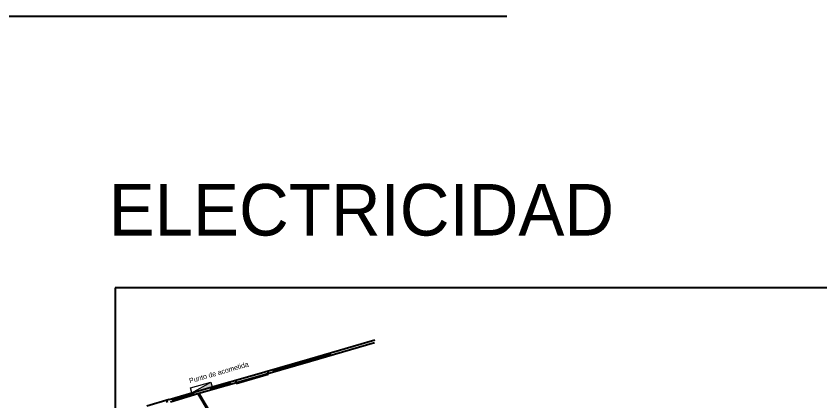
# Model space of a CAD drawing. Header units: millimetres. Extents: x 441156 to 441876, y 4514765 to 4515211.
# Drawn here: x 441603.9 to 441683.6, y 4514839.9 to 4514878.1 of the extents above; entities that cross this region are included whole.
import ezdxf

# ---------------------------------------------------------------- set-up
doc = ezdxf.new("R2010")
doc.units = ezdxf.units.MM
doc.layers.add('01_cartela', color=6, linetype='Continuous', plot=False)
doc.layers.add('01_piscinas', color=254, linetype='Continuous')
doc.layers.add('01_texto cartela', color=5, linetype='Continuous')
doc.layers.add('G-ANNO-TEXT', color=7, linetype='Continuous', lineweight=9)
doc.layers.add('INGIN ELECTRICIDAD FUERZA', color=38, linetype='Continuous', lineweight=5)
doc.styles.add('Arial Narrow', font='ARIALN.TTF', dxfattribs={"height": 0.25})
doc.styles.add('Century Gothic_6', font='', dxfattribs={"height": 11})
doc.styles.get('Century Gothic_6').set_extended_font_data('Century Gothic')

msp = doc.modelspace()

# ---------------------------------------------------------------- hatches: boundary and pattern name
at = {"layer": 'INGIN ELECTRICIDAD FUERZA'}
h = msp.add_hatch(color=256, dxfattribs=at)
h.dxf.hatch_style = 1
h.paths.add_polyline_path([(441621.36134174, 4514840.70545894), (441623.218221, 4514841.7588797), (441623.35622598, 4514841.27830231)])

# ---------------------------------------------------------------- linework, layer by layer
at = {"layer": '01_cartela', "color": 3}
msp.add_lwpolyline([(441613.74657037, 4514851.1105368), (441613.74657037, 4514764.97044075), (441736.29852261, 4514764.97044075), (441736.29852261, 4514851.1105368)], close=True, dxfattribs=at)
at = {"layer": '01_piscinas'}
for p, q in [((441633.03490347, 4514844.08064281, 0.00000053), (441639.49061732, 4514845.94424937, 0.00000053)), ((441633.10441819, 4514843.84050174, 0.00000053), (441639.43985882, 4514845.66938836, 0.00000053)), ((441627.08190347, 4514842.3526428, 0.00000053), (441633.03490347, 4514844.08064281, 0.00000053)), ((441629.4455378, 4514842.90858427, 74.47325447), (441635.10574909, 4514844.54834112, 0.00000053)), ((441627.15124976, 4514842.11245283, 0.00000053), (441633.10441819, 4514843.84050174, 0.00000053)), ((441625.74129581, 4514841.67927284, 75.68889634), (441628.91104851, 4514842.59724443, 74.47325501)), ((441625.75520447, 4514841.6312463, 75.68889634), (441628.92495717, 4514842.54921788, 74.47325501)), ((441628.83447666, 4514842.86136892, 148.94650949), (441628.90416842, 4514842.62127922, 0.00000053)), ((441628.91104851, 4514842.59724443, 74.47325501), (441628.92495717, 4514842.54921788, 74.47325501)), ((441629.41069192, 4514843.02862912, 148.94650842), (441629.48038368, 4514842.78853942, 0.00000053)), ((441622.05542127, 4514840.64915411, 0.00000053), (441627.15124976, 4514842.11245283, 0.00000053)), ((441623.11890347, 4514841.2146428, 0.00000053), (441627.08190347, 4514842.3526428, 0.00000053)), ((441625.08749302, 4514841.77963609, 152.33282947), (441625.15876923, 4514841.53408791, 0.00000053)), ((441625.66418962, 4514841.94523809, 151.30411693), (441625.73498449, 4514841.70134811, 0.00000053)), ((441625.74129581, 4514841.67927284, 75.65205873), (441625.75520447, 4514841.6312463, 75.65205873)), ((441621.92625929, 4514840.8651241, 0.00000053), (441623.11890347, 4514841.2146428, 0.00000053)), ((441623.31016827, 4514841.01018071, 0.00000053), (441623.23985981, 4514841.25009052, 0.00000053)), ((441623.27510484, 4514841.12982578, -9.80022034), (441625.12300668, 4514841.65729071, 71.91419546)), ((441619.09869362, 4514840.03647204, 0.00000053), (441621.92625928, 4514840.86512411, 0.00000053)), ((441619.23170134, 4514839.81493699, 0.00000053), (441622.05542127, 4514840.64915411, 0.00000053)), ((441619.5194091, 4514839.89993506, 0.00000053), (441619.44928467, 4514840.13921696, 0.00000053)), ((441619.4984609, 4514839.97160941, 0.00000053), (441621.56102593, 4514840.57851217, 0.00000053)), ((441619.51257491, 4514839.92364281, 0.00000053), (441621.57513994, 4514840.53054557, 0.00000053)), ((441621.58131473, 4514840.50908789, 0.00000053), (441621.51250912, 4514840.74386966, 0.00000053)), ((441632.55034345, 4514823.10073812, 0.00000053), (441622.05542127, 4514840.64915412, 0.00000053)), ((441619.09869362, 4514840.03647204, 0.00000053), (441616.87790347, 4514839.38564282, 0.00000053)), ((441618.94380956, 4514839.73056685, 0.00000053), (441618.8735011, 4514839.97047667, 0.00000053))]:
    msp.add_line(p, q, dxfattribs=at)
at = {"layer": '01_piscinas', "elevation": 0.00000053}
for points in [[(441621.93330468, 4514840.61307697), (441632.49388927, 4514822.95486776), (441632.66912556, 4514823.00518795), (441638.63569375, 4514824.73712644), (441645.13604536, 4514826.61361882), (441649.72695212, 4514827.93890122), (441655.63631626, 4514829.61936088), (441659.73419507, 4514830.82727982), (441660.17065367, 4514830.95623588), (441672.06436647, 4514834.47035301), (441675.13751639, 4514835.3690429), (441675.18041931, 4514835.38158912), (441680.35948762, 4514836.89611864, 0.0058339136), (441688.43923108, 4514839.21642046, -0.0022510891), (441689.02272697, 4514839.36148005, -0.002317905), (441689.62321722, 4514839.5049432, -0.0002346539), (441689.63847788, 4514839.50852925, -0.0001087055), (441689.66667297, 4514839.51511501, -0.0248121987), (441696.1832943, 4514840.69847709, -0.0264644379), (441703.20316775, 4514841.2872445, -0.0051616495), (441704.5777764, 4514841.31533984, -0.0227607777), (441712.89358578, 4514841.02082704), (441717.92103502, 4514840.71468469), (441733.87793437, 4514839.74300255)], [(441622.00757209, 4514840.63501794), (441632.52864328, 4514823.04287855), (441632.64832167, 4514823.07724494), (441638.61483934, 4514824.80916876), (441645.11524408, 4514826.68567649), (441649.70629411, 4514828.01100024), (441655.61545577, 4514829.69140232), (441659.71298961, 4514830.89921958), (441660.14940234, 4514831.0281621), (441672.04321536, 4514834.54230884), (441675.11646557, 4514835.44102805), (441675.15936849, 4514835.45357427), (441680.33903137, 4514836.96827767, 0.0058354666), (441688.4192397, 4514839.28872511, -0.0022571436), (441689.0049603, 4514839.4343453, -0.0023177097), (441689.60607707, 4514839.57795839, -0.0002338764), (441689.62135547, 4514839.58154858, -0.0001087055), (441689.64962961, 4514839.58815283, -0.0248112764), (441696.17332589, 4514840.77281209, -0.026463513), (441703.20086117, 4514841.36220903, -0.0051616495), (441704.57701796, 4514841.39033601, -0.0227587176), (441712.89889647, 4514841.09564258), (441717.92559364, 4514840.78954602), (441733.87982224, 4514839.81802652)]]:
    msp.add_lwpolyline(points, format="xyb", dxfattribs=at)
at = {"layer": '01_texto cartela', "color": 7}
msp.add_line((441156.6844611, 4514878.05450176), (441652.55003003, 4514878.05450176), dxfattribs=at)
at = {"layer": 'INGIN ELECTRICIDAD FUERZA', "elevation": 0.00000053}
for points in [[(441621.22640801, 4514841.17535557), (441623.21822488, 4514841.75888084), (441623.35622598, 4514841.27830231), (441621.36134174, 4514840.70545894)], [(441621.36134174, 4514840.70545894), (441623.218221, 4514841.7588797), (441623.35622598, 4514841.27830231)]]:
    msp.add_lwpolyline(points, close=True, dxfattribs=at)

# ---------------------------------------------------------------- texts
at = {"layer": '01_texto cartela', "color": 1, "insert": (441663.18835792, 4514861.39695732, 0.00000212), "char_height": 5.1047965506, "width": 160.2563996468, "attachment_point": 3, "style": 'Century Gothic_6'}
msp.add_mtext('ELECTRICIDAD', dxfattribs=at)
at = {"layer": 'G-ANNO-TEXT', "color": 178, "true_color": 0x000926, "insert": (441621.02938723, 4514842.11331142, -0.00000025), "char_height": 0.5, "width": 7.8442075245, "attachment_point": 1, "rotation": 16.0217469662, "style": 'Arial Narrow'}
msp.add_mtext('Punto de acometida', dxfattribs=at)

doc.saveas('drawing.dxf')
